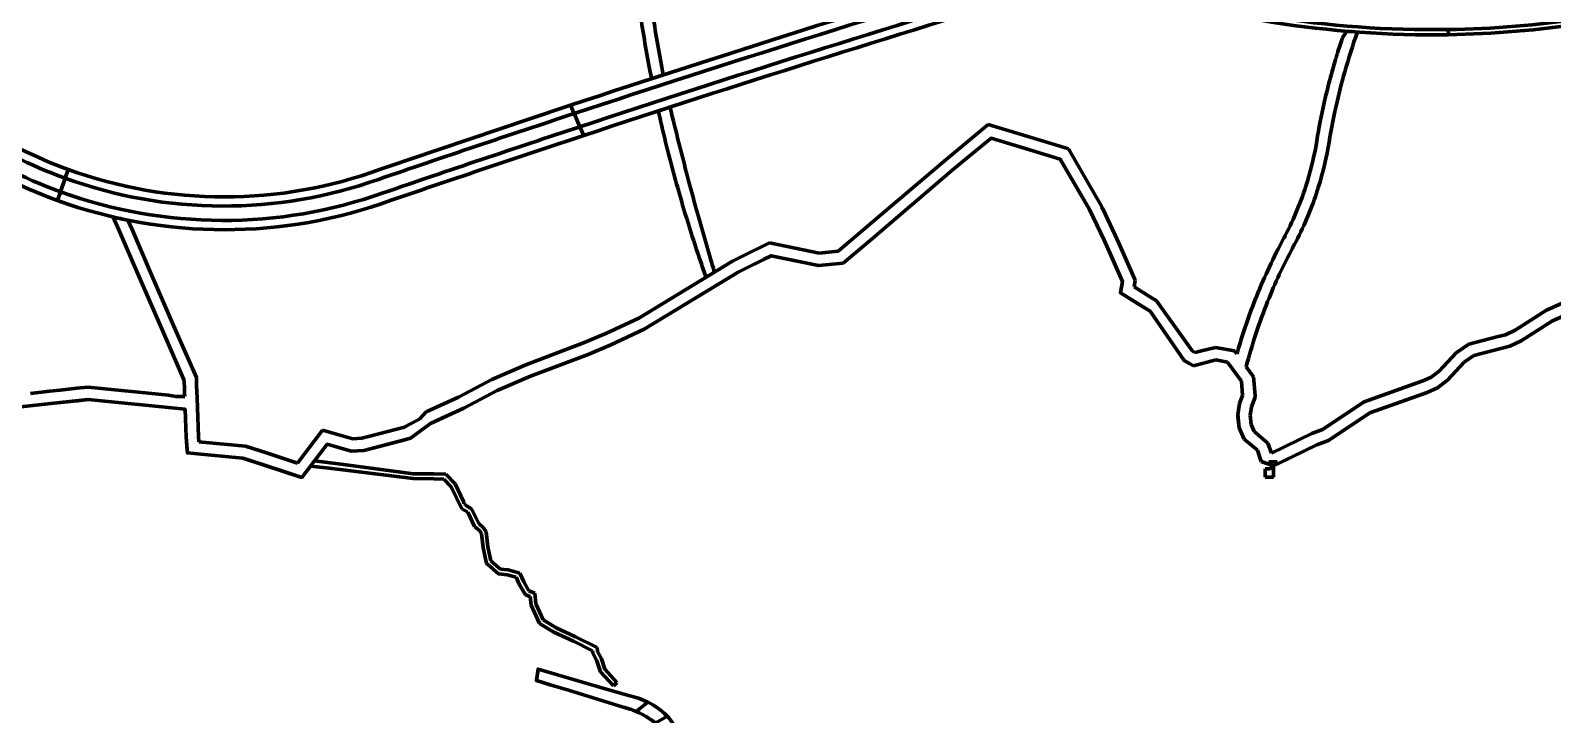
# Model space of a CAD drawing. Header units: inches. Extents: x 4096 to 6070, y 2882 to 5388.
# Drawn here: x 4502 to 4873.5, y 4891.7 to 5058.6 of the extents above; entities that cross this region are included whole.
import ezdxf

# ---------------------------------------------------------------- set-up
doc = ezdxf.new("R2010")
doc.units = ezdxf.units.IN
doc.header["$MEASUREMENT"] = 0
for name, color, linetype, lineweight in [('access road', 150, 'Continuous', 30), ('footpath line', 2, 'Continuous', 30), ('Hatch institutional', 131, 'Continuous', 15)]:
    doc.layers.add(name, color=color, linetype=linetype, lineweight=lineweight)

# ---------------------------------------------------------------- blocks, each defined once
blk = doc.blocks.new('road 5')
at = {"layer": 'footpath line', "lineweight": 90}
for p, q in [((4823.28, 5058.43), (4822.17, 5056.76)), ((4825.83, 5058.23), (4825.83, 5058.23)), ((4825.85, 5058.23), (4825.85, 5058.23)), ((4656.09, 5049.66), (4656.09, 5049.66)), ((4822.78, 5048.57), (4822.78, 5048.57)), ((4658.11, 5039.91), (4658.11, 5039.91)), ((4659.04, 5036.06), (4659.04, 5036.06)), ((4735.76, 5035.66), (4725.45, 5027.17)), ((4752.21, 5030.69), (4735.76, 5035.66)), ((4728.35, 5025.67), (4736.43, 5032.33)), ((4736.43, 5032.33), (4744.03, 5030.03)), ((4736.43, 5032.33), (4736.43, 5032.33)), ((4755.34, 5029.74), (4752.21, 5030.69)), ((4725.45, 5027.17), (4709.49, 5013.55)), ((4744.03, 5030.03), (4753.33, 5027.21)), ((4753.33, 5027.21), (4760.43, 5014.93)), ((4763.08, 5016.33), (4755.34, 5029.74)), ((4755.34, 5029.74), (4755.34, 5029.74)), ((4818.73, 5030.11), (4818.73, 5030.11)), ((4707.02, 5007.5), (4727.38, 5024.87)), ((4727.38, 5024.87), (4728.35, 5025.67)), ((4662.79, 5021.38), (4662.79, 5021.38)), ((4763.61, 5015.24), (4763.08, 5016.33)), ((4815.86, 5018.92), (4815.86, 5018.92)), ((4522.15, 5013.11), (4523.52, 5009.97)), ((4526.77, 5010.03), (4525.77, 5012.33)), ((4525.77, 5012.33), (4525.77, 5012.33)), ((4709.49, 5013.55), (4705.08, 5009.79)), ((4760.43, 5014.93), (4760.6, 5014.58)), ((4760.6, 5014.58), (4760.6, 5014.58)), ((4760.6, 5014.58), (4764.05, 5007.44)), ((4763.61, 5015.24), (4763.37, 5014.98)), ((4763.37, 5014.98), (4763.61, 5015.24)), ((4766.77, 5008.7), (4763.61, 5015.24)), ((4523.52, 5009.97), (4528.2, 4999.22)), ((4531.3, 4999.61), (4526.77, 5010.03)), ((4526.77, 5010.03), (4526.77, 5010.03)), ((4705.08, 5009.79), (4699.13, 5004.78)), ((4767.64, 5006.76), (4766.77, 5008.7)), ((4766.77, 5008.7), (4766.77, 5008.7)), ((4682.37, 5006.82), (4675.45, 5003.38)), ((4692.54, 5004.7), (4682.37, 5006.82)), ((4682.37, 5006.82), (4682.37, 5006.82)), ((4694.47, 5004.3), (4692.54, 5004.7)), ((4699.13, 5004.78), (4694.47, 5004.3)), ((4700.35, 5001.89), (4707.02, 5007.5)), ((4707.02, 5007.5), (4707.02, 5007.5)), ((4764.05, 5007.44), (4765.81, 5003.48)), ((4771.64, 4997.74), (4767.64, 5006.76)), ((4810, 5005.52), (4810, 5005.52)), ((4673.3, 5002.32), (4650.47, 4988.46)), ((4673.3, 5002.32), (4650.47, 4988.46)), ((4667.87, 5003.26), (4667.87, 5003.26)), ((4675.45, 5003.38), (4673.3, 5002.32)), ((4675.45, 5003.38), (4673.3, 5002.32)), ((4674.75, 4999.69), (4680.92, 5002.75)), ((4674.75, 4999.69), (4680.92, 5002.75)), ((4680.92, 5002.75), (4682.77, 5003.67)), ((4682.77, 5003.67), (4685.53, 5003.09)), ((4685.53, 5003.09), (4694.32, 5001.26)), ((4694.32, 5001.26), (4700.35, 5001.89)), ((4765.81, 5003.48), (4765.81, 5003.48)), ((4765.81, 5003.48), (4768.52, 4997.38)), ((4528.2, 4999.22), (4534.52, 4984.69)), ((4537.5, 4985.37), (4531.3, 4999.61)), ((4531.3, 4999.61), (4531.3, 4999.61)), ((4651.74, 4985.72), (4674.75, 4999.69)), ((4651.74, 4985.72), (4674.75, 4999.69)), ((4666.88, 4998.42), (4668.94, 4999.67)), ((4674.75, 4999.69), (4674.75, 4999.69)), ((4674.75, 4999.69), (4674.75, 4999.69)), ((4768.52, 4997.38), (4768.01, 4994.63)), ((4771.34, 4996.1), (4771.64, 4997.74)), ((4873.46, 4987.75), (4895.25, 4997.39)), ((4768.01, 4994.63), (4772.84, 4991.63)), ((4775.14, 4993.74), (4771.34, 4996.1)), ((4771.34, 4996.1), (4771.34, 4996.1)), ((4776.86, 4992.68), (4775.14, 4993.74)), ((4881.14, 4994.43), (4872.04, 4990.41)), ((4772.84, 4991.63), (4772.84, 4991.63)), ((4772.84, 4991.63), (4775.27, 4990.13)), ((4775.27, 4990.13), (4783.56, 4978.07)), ((4785.58, 4980.42), (4776.86, 4992.68)), ((4776.86, 4992.68), (4776.86, 4992.68)), ((4803.96, 4992.49), (4803.96, 4992.49)), ((4872.04, 4990.41), (4864.36, 4985.54)), ((4650.44, 4988.43), (4642.4, 4984.69)), ((4643.62, 4981.95), (4651.74, 4985.72)), ((4643.62, 4981.95), (4651.74, 4985.72)), ((4650.45, 4988.43), (4650.44, 4988.43)), ((4650.45, 4988.43), (4650.44, 4988.43)), ((4650.45, 4988.43), (4650.47, 4988.46)), ((4865.82, 4982.91), (4873.46, 4987.75)), ((4534.52, 4984.69), (4539.49, 4973.26)), ((4542.47, 4973.93), (4537.5, 4985.37)), ((4636.96, 4982.39), (4622.91, 4977.06)), ((4642.4, 4984.69), (4636.96, 4982.39)), ((4853.05, 4982.11), (4849.93, 4980)), ((4859.86, 4983.85), (4853.05, 4982.11)), ((4862.02, 4984.4), (4859.86, 4983.85)), ((4864.36, 4985.54), (4862.02, 4984.4)), ((4863.05, 4981.57), (4865.82, 4982.91)), ((4865.82, 4982.91), (4865.82, 4982.91)), ((4624.04, 4974.28), (4638.08, 4979.61)), ((4624.04, 4974.28), (4638.08, 4979.61)), ((4638.08, 4979.61), (4643.62, 4981.95)), ((4638.08, 4979.61), (4643.62, 4981.95)), ((4786.27, 4980.03), (4785.58, 4980.42)), ((4787.84, 4980.44), (4786.27, 4980.03)), ((4791.19, 4981.31), (4787.84, 4980.44)), ((4795.9, 4980.48), (4791.19, 4981.31)), ((4796.46, 4979.71), (4795.9, 4980.48)), ((4795.9, 4980.48), (4795.9, 4980.48)), ((4849.93, 4980), (4845.81, 4975.51)), ((4851.9, 4977.71), (4854.3, 4979.33)), ((4854.3, 4979.33), (4863.05, 4981.57)), ((4622.91, 4977.06), (4614.59, 4973.47)), ((4783.56, 4978.07), (4783.71, 4978.03)), ((4783.71, 4978.03), (4784.96, 4977.33)), ((4784.96, 4977.33), (4785.86, 4976.83)), ((4785.86, 4976.83), (4791.31, 4978.25)), ((4791.31, 4978.25), (4794.18, 4977.74)), ((4794.18, 4977.74), (4797.57, 4973.05)), ((4800.49, 4974.13), (4798.72, 4976.58)), ((4845.81, 4975.51), (4843.87, 4974.05)), ((4847.83, 4973.28), (4851.9, 4977.71)), ((4509.2, 4970.88), (4506.67, 4970.62)), ((4513.34, 4971.32), (4509.2, 4970.88)), ((4509.2, 4970.88), (4509.2, 4970.88)), ((4516.05, 4971.6), (4513.34, 4971.32)), ((4535.67, 4969.64), (4516.05, 4971.6)), ((4516.05, 4971.6), (4516.05, 4971.6)), ((4539.49, 4973.26), (4539.58, 4971.05)), ((4539.58, 4971.05), (4539.62, 4969.88)), ((4542.49, 4973.41), (4542.47, 4973.93)), ((4542.52, 4972.54), (4542.49, 4973.41)), ((4542.52, 4972.54), (4542.52, 4972.54)), ((4542.54, 4972), (4542.52, 4972.54)), ((4542.64, 4968.94), (4542.54, 4972)), ((4542.54, 4972), (4542.54, 4972)), ((4542.54, 4972), (4542.54, 4972)), ((4614.59, 4973.47), (4606.46, 4969.17)), ((4615.89, 4970.76), (4624.04, 4974.28)), ((4615.89, 4970.76), (4624.04, 4974.28)), ((4797.57, 4973.05), (4797.85, 4969.61)), ((4800.87, 4969.57), (4800.49, 4974.13)), ((4841.79, 4973.11), (4827.53, 4968.05)), ((4842.05, 4973.23), (4841.79, 4973.11)), ((4843.87, 4974.05), (4842.05, 4973.23)), ((4842.91, 4970.33), (4845.41, 4971.46)), ((4845.41, 4971.46), (4847.29, 4972.87)), ((4847.29, 4972.87), (4847.83, 4973.28)), ((4495.22, 4966.32), (4506.99, 4967.64)), ((4506.67, 4970.62), (4501.98, 4970.09)), ((4506.99, 4967.64), (4513.46, 4968.31)), ((4513.46, 4968.31), (4516.06, 4968.59)), ((4513.46, 4968.31), (4513.46, 4968.31)), ((4516.06, 4968.59), (4539.73, 4966.22)), ((4537.47, 4969.32), (4535.67, 4969.64)), ((4538.84, 4969.32), (4537.47, 4969.32)), ((4539.64, 4969.33), (4538.84, 4969.32)), ((4539.62, 4969.88), (4539.64, 4969.33)), ((4542.96, 4959.56), (4542.64, 4968.94)), ((4606.46, 4969.17), (4598.56, 4965.58)), ((4607.78, 4966.48), (4615.89, 4970.76)), ((4607.78, 4966.48), (4615.89, 4970.76)), ((4797.09, 4967.62), (4796.65, 4964.82)), ((4797.85, 4969.61), (4797.09, 4967.62)), ((4800, 4966.84), (4800.9, 4969.17)), ((4800.9, 4969.17), (4800.87, 4969.57)), ((4827.53, 4968.05), (4817.37, 4961.3)), ((4828.88, 4965.34), (4842.91, 4970.33)), ((4539.73, 4966.22), (4539.96, 4959.39)), ((4596.9, 4963.78), (4594.41, 4962.47)), ((4598.56, 4965.58), (4596.9, 4963.78)), ((4599.64, 4962.78), (4605.84, 4965.6)), ((4599.64, 4962.78), (4605.84, 4965.6)), ((4605.84, 4965.6), (4607.78, 4966.48)), ((4796.65, 4964.82), (4796.69, 4964.45)), ((4796.69, 4964.45), (4796.74, 4964.81)), ((4796.74, 4964.81), (4796.69, 4964.45)), ((4796.69, 4964.45), (4796.69, 4964.45)), ((4796.69, 4964.45), (4797, 4961.66)), ((4799.68, 4964.75), (4800, 4966.84)), ((4799.93, 4962.48), (4799.68, 4964.75)), ((4800, 4966.84), (4800, 4966.84)), ((4818.77, 4958.62), (4828.88, 4965.34)), ((4573.3, 4961.12), (4567.13, 4953.08)), ((4580.65, 4959.03), (4573.3, 4961.12)), ((4593.25, 4961.86), (4584.85, 4959.65)), ((4593.46, 4961.92), (4593.25, 4961.86)), ((4593.71, 4962.1), (4593.46, 4961.92)), ((4594.41, 4962.47), (4593.71, 4962.1)), ((4594.78, 4959.16), (4599.64, 4962.78)), ((4594.78, 4959.16), (4599.64, 4962.78)), ((4797, 4961.66), (4798.26, 4958.96)), ((4800.7, 4960.82), (4799.93, 4962.48)), ((4804.03, 4957.97), (4800.7, 4960.82)), ((4814.76, 4960.27), (4804.88, 4955.48)), ((4817.37, 4961.3), (4814.76, 4960.27)), ((4539.96, 4959.39), (4540.15, 4957.17)), ((4540.15, 4957.17), (4540.15, 4957.17)), ((4540.15, 4957.17), (4540.28, 4955.56)), ((4543.06, 4958.29), (4542.96, 4959.56)), ((4543.87, 4958.2), (4543.06, 4958.29)), ((4554.45, 4957.22), (4543.87, 4958.2)), ((4559.57, 4955.55), (4554.45, 4957.22)), ((4571.33, 4953.62), (4574.44, 4957.67)), ((4574.44, 4957.67), (4580.07, 4956.08)), ((4580.07, 4956.08), (4580.3, 4956.01)), ((4580.3, 4956.01), (4583.34, 4956.15)), ((4582.89, 4959.14), (4580.65, 4959.03)), ((4584.85, 4959.65), (4582.89, 4959.14)), ((4583.34, 4956.15), (4585.31, 4956.67)), ((4585.31, 4956.67), (4593.65, 4958.87)), ((4585.31, 4956.67), (4585.31, 4956.67)), ((4593.65, 4958.87), (4594.78, 4959.16)), ((4593.65, 4958.87), (4594.78, 4959.16)), ((4798.26, 4958.96), (4801.46, 4956.22)), ((4801.46, 4956.22), (4802.4, 4953.46)), ((4804.88, 4955.48), (4804.03, 4957.97)), ((4806.26, 4952.81), (4815.96, 4957.52)), ((4815.96, 4957.52), (4818.77, 4958.62)), ((4540.28, 4955.56), (4543.58, 4955.22)), ((4543.58, 4955.22), (4553.83, 4954.26)), ((4553.83, 4954.26), (4558.86, 4952.62)), ((4558.86, 4952.62), (4564.05, 4950.93)), ((4567.13, 4953.08), (4559.57, 4955.55)), ((4568.22, 4949.57), (4570.36, 4952.36)), ((4570.36, 4952.36), (4574.89, 4951.81)), ((4577.72, 4952.79), (4571.33, 4953.62)), ((4595.44, 4950.49), (4577.72, 4952.79)), ((4577.72, 4952.79), (4577.72, 4952.79)), ((4802.4, 4953.46), (4804.26, 4952.8)), ((4804.26, 4952.8), (4804.26, 4953.41)), ((4804.26, 4953.41), (4806.26, 4953.41)), ((4806.26, 4953.41), (4806.26, 4952.81)), ((4564.05, 4950.93), (4568.22, 4949.57)), ((4574.89, 4951.81), (4595.36, 4949.3)), ((4595.36, 4949.3), (4600.4, 4949.23)), ((4600.42, 4950.43), (4595.44, 4950.49)), ((4600.4, 4949.23), (4602.84, 4949.19)), ((4603.36, 4950.39), (4600.42, 4950.43)), ((4602.84, 4949.19), (4604.68, 4947.3)), ((4605.68, 4948), (4603.36, 4950.39)), ((4604.68, 4947.3), (4607.27, 4941.92)), ((4607.79, 4943.59), (4605.68, 4948)), ((4607.27, 4941.92), (4608.75, 4941.09)), ((4607.76, 4943.14), (4607.79, 4943.59)), ((4608.02, 4943.12), (4607.76, 4943.14)), ((4608.18, 4942.78), (4608.02, 4943.12)), ((4609.66, 4941.95), (4608.18, 4942.78)), ((4611.38, 4938.38), (4609.66, 4941.95)), ((4608.75, 4941.09), (4610.4, 4937.64)), ((4610.4, 4937.64), (4611.66, 4936.54)), ((4612.58, 4937.33), (4611.38, 4938.38)), ((4611.66, 4936.54), (4612.08, 4935.88)), ((4612.08, 4935.88), (4612.46, 4932.48)), ((4613.24, 4936.29), (4612.58, 4937.33)), ((4613.65, 4932.68), (4613.24, 4936.29)), ((4613.24, 4936.29), (4613.24, 4936.29)), ((4612.46, 4932.48), (4613.29, 4928.6)), ((4614.38, 4929.23), (4613.65, 4932.68)), ((4613.29, 4928.6), (4613.48, 4928.43)), ((4613.51, 4928.4), (4613.48, 4928.43)), ((4613.51, 4928.4), (4616.18, 4926.05)), ((4615.73, 4928.05), (4614.38, 4929.23)), ((4616.68, 4927.21), (4615.73, 4928.05)), ((4618.58, 4927.05), (4616.68, 4927.21)), ((4621.39, 4926.23), (4618.58, 4927.05)), ((4616.18, 4926.05), (4618.36, 4925.86)), ((4618.36, 4925.86), (4620.54, 4925.23)), ((4620.54, 4925.23), (4621.3, 4923.57)), ((4621.3, 4923.57), (4622.78, 4920.98)), ((4622.37, 4924.12), (4621.39, 4926.23)), ((4623.61, 4921.95), (4622.37, 4924.12)), ((4622.78, 4920.98), (4623.97, 4920.53)), ((4625.08, 4921.39), (4623.61, 4921.95)), ((4623.97, 4920.53), (4624.19, 4918.45)), ((4625.36, 4918.77), (4625.08, 4921.39)), ((4624.19, 4918.45), (4626.2, 4913.99)), ((4627.14, 4914.83), (4625.36, 4918.77)), ((4626.2, 4913.99), (4629.76, 4911.82)), ((4630.33, 4912.89), (4627.14, 4914.83)), ((4629.76, 4911.82), (4634.5, 4909.64)), ((4635.01, 4910.72), (4630.33, 4912.89)), ((4630.33, 4912.89), (4630.33, 4912.89)), ((4634.5, 4909.64), (4639.16, 4907.32)), ((4640.27, 4908.11), (4635.01, 4910.72)), ((4640.4, 4907.1), (4640.27, 4908.11)), ((4639.16, 4907.32), (4639.23, 4906.73)), ((4639.23, 4906.73), (4640.25, 4904.84)), ((4640.25, 4904.84), (4641.09, 4902.17)), ((4641.36, 4905.31), (4640.4, 4907.1)), ((4642.15, 4902.79), (4641.36, 4905.31)), ((4641.09, 4902.17), (4644.26, 4898.75)), ((4645.14, 4899.57), (4642.15, 4902.79)), ((4644.26, 4898.75), (4645.14, 4899.57))]:
    blk.add_line(p, q, dxfattribs=at)
for centre, radius, start, end in [((4993.64, 5114.18), 343.66, 188.3869, 190.8207), ((4993.64, 5114.18), 346.66, 188.6914, 191.0865), ((4973.57, 5005.83), 159.73, 161.4082, 162.8251), ((4973.57, 5005.83), 156.73, 160.4718, 164.1772), ((4844.03, 5305.9), 248.34, 265.2078, 265.7986), ((4844.03, 5305.9), 248.34, 265.7986, 265.8031), ((4973.57, 5005.83), 159.73, 162.8251, 163.344), ((4993.64, 5114.18), 343.66, 190.8207, 191.139), ((4973.57, 5005.83), 159.73, 163.344, 167.6979), ((4993.64, 5114.18), 346.66, 191.0865, 191.1986), ((5997.87, 912.98), 4346.96, 107.97411, 108.01394), ((4973.57, 5005.83), 156.73, 164.1772, 167.3567), ((6005.37, 889.7), 4363.41, 107.98474, 108.02436), ((4993.64, 5114.18), 346.66, 192.5292, 193.3471), ((5366.14, 5209.01), 727.95, 193.43253, 193.74419), ((4973.57, 5005.83), 159.73, 167.6979, 171.1024), ((4973.57, 5005.83), 156.73, 167.3567, 171.0899), ((4993.64, 5114.18), 346.66, 193.3471, 195.8849), ((5366.14, 5209.01), 727.95, 193.74419, 194.93642), ((4739.04, 5044.56), 77.99, 342.1135, 349.6409), ((4739.1, 5044.54), 80.93, 341.5444, 349.7298), ((4993.64, 5114.18), 346.66, 195.8849, 198.8983), ((5366.14, 5209.01), 727.95, 194.93642, 196.41773), ((4739.04, 5044.56), 77.99, 331.9389, 342.1135), ((4739.1, 5044.54), 80.93, 331.9181, 341.5442), ((4549.06, 5128.92), 118.89, 256.9197, 258.7001), ((4928.25, 4942.72), 136.89, 152.7994, 159.2683), ((4928.25, 4942.72), 133.89, 152.0292, 158.1797), ((4928.25, 4942.72), 136.89, 151.579, 152.7994), ((4928.25, 4942.72), 133.89, 151.5816, 152.0292), ((4993.64, 5114.18), 346.66, 198.8983, 199.5077), ((5366.14, 5209.01), 727.95, 196.41773, 196.71291), ((4928.25, 4942.72), 136.89, 159.2683, 164.3249), ((4928.25, 4942.72), 133.89, 158.1797, 165.3522)]:
    blk.add_arc(centre, radius, start, end, dxfattribs=at)

msp = doc.modelspace()

# ---------------------------------------------------------------- linework, layer by layer
at = {"layer": 'access road', "lineweight": 90}
for points in [[(4913.33, 5067.42, -0.183144), (4916.16, 5067.09, 3.078012), (4913.2, 5075.09, -0.242346), (4911.65, 5073.19, -0.067294), (4847.57, 5063.58), (4847.68, 5062.34, 0.067144), (4912, 5071.99, 0.251927), (4914.41, 5074.78, -3.089147), (4916.8, 5068.17, 0.18937), (4912.98, 5068.62, -0.066895), (4847.98, 5058.84), (4848.08, 5057.59, 0.066717), (4913.33, 5067.42, -0.183144)], [(4747.99, 5074.02), (4747.43, 5076.2, 0.006854), (4633.78, 5040.36), (4634.67, 5038.34, -0.006696), (4747.99, 5074.02)], [(4748.87, 5070.63), (4747.99, 5074.02, 0.006696), (4634.67, 5038.34), (4636.09, 5035.13, -0.006669), (4748.87, 5070.63)], [(4761.89, 5072.9, 0.143273), (4757.41, 5073.19, 0.000503), (4748.87, 5070.63), (4749.43, 5068.45, -0.000593), (4759.34, 5071.42, -0.118597), (4762.89, 5071.19, 0.087512), (4848.08, 5057.59), (4847.98, 5058.84, -0.089076), (4761.89, 5072.9, 0.143273)], [(4749.43, 5068.45), (4748.87, 5070.63, 0.006669), (4636.09, 5035.13), (4637.03, 5033.01, -0.006753), (4749.43, 5068.45)], [(4636.09, 5035.13), (4634.67, 5038.34, 0.002839), (4586.91, 5022.3, -0.174104), (4510.44, 5022.58), (4509.31, 5019.26, 0.173909), (4588.08, 5019, -0.002856), (4636.09, 5035.13)], [(4634.67, 5038.34), (4633.78, 5040.36, 0.002812), (4587.44, 5024.76, -0.176538), (4511.17, 5024.72), (4510.44, 5022.58, 0.174104), (4586.91, 5022.3, -0.002839), (4634.67, 5038.34)], [(4486.5, 5034.65), (4483.26, 5032.6, 0.062957), (4509.31, 5019.26), (4510.44, 5022.58, -0.05945), (4486.5, 5034.65)], [(4488.59, 5035.97), (4486.5, 5034.65, 0.05945), (4510.44, 5022.58), (4511.16, 5024.71, -0.057063), (4488.59, 5035.97)], [(4637.03, 5033.01), (4636.09, 5035.13, 0.002856), (4588.08, 5019, -0.173909), (4509.31, 5019.26), (4508.59, 5017.14, 0.175851), (4590.04, 5017.19, -0.002841), (4637.03, 5033.01)], [(4483.26, 5032.6), (4481.2, 5031.3, 0.065105), (4508.58, 5017.13), (4509.31, 5019.26, -0.062957), (4483.26, 5032.6)], [(4647.95, 4896.35), (4641.44, 4898.26), (4625.87, 4902.82), (4625.49, 4900.02), (4628.81, 4898.97), (4633.32, 4897.72), (4646.67, 4893.55, -0.040336), (4649.8, 4892.49), (4652.69, 4894.76, 0.069412), (4647.95, 4896.35)], [(4652.69, 4894.76), (4649.8, 4892.49, -0.066816), (4654.48, 4889.68), (4657.43, 4891.31, 0.005793), (4657.23, 4891.54, 0.077357), (4652.69, 4894.76)], [(4657.23, 4891.54, 0.077357), (4652.69, 4894.76), (4649.8, 4892.49, -0.084458), (4655.58, 4888.74, -0.097939), (4657.86, 4884.57), (4657.86, 4884.57, -0.034315), (4658.08, 4882.25), (4661.11, 4883.21, 0.003512), (4661.09, 4883.68, 0.107503), (4659.15, 4888.89, 0.061944), (4657.23, 4891.54, 0.077357)]]:
    msp.add_lwpolyline(points, format="xyb", close=True, dxfattribs=at)
at = {"layer": 'Hatch institutional', "lineweight": 90}
for p, q in [((4736.43, 5032.33), (4727.38, 5024.87)), ((4753.33, 5027.21), (4736.43, 5032.33)), ((4760.43, 5014.93), (4753.33, 5027.21)), ((4727.38, 5024.87), (4707.02, 5007.5)), ((4764.05, 5007.44), (4760.43, 5014.93)), ((4707.02, 5007.5), (4700.35, 5001.89)), ((4768.52, 4997.38), (4764.05, 5007.44)), ((4682.77, 5003.67), (4674.75, 4999.69)), ((4694.32, 5001.26), (4682.77, 5003.67)), ((4700.35, 5001.89), (4694.32, 5001.26)), ((4674.75, 4999.69), (4651.74, 4985.72)), ((4768.01, 4994.63), (4768.52, 4997.38)), ((4895.25, 4997.39), (4873.46, 4987.75)), ((4895.25, 4997.39), (4873.46, 4987.75)), ((4775.27, 4990.13), (4768.01, 4994.63)), ((4783.56, 4978.07), (4775.27, 4990.13)), ((4651.74, 4985.72), (4643.62, 4981.95)), ((4873.46, 4987.75), (4865.82, 4982.91)), ((4873.46, 4987.75), (4865.82, 4982.91)), ((4865.82, 4982.91), (4863.05, 4981.57)), ((4865.82, 4982.91), (4863.05, 4981.57)), ((4638.08, 4979.61), (4624.04, 4974.28)), ((4643.62, 4981.95), (4638.08, 4979.61)), ((4854.3, 4979.33), (4851.9, 4977.71)), ((4854.3, 4979.33), (4851.9, 4977.71)), ((4863.05, 4981.57), (4854.3, 4979.33)), ((4863.05, 4981.57), (4854.3, 4979.33)), ((4783.71, 4978.03), (4783.56, 4978.07)), ((4785.86, 4976.83), (4783.71, 4978.03)), ((4791.31, 4978.25), (4785.86, 4976.83)), ((4791.31, 4978.25), (4785.86, 4976.83)), ((4794.18, 4977.74), (4791.31, 4978.25)), ((4794.18, 4977.74), (4791.31, 4978.25)), ((4797.57, 4973.05), (4794.18, 4977.74)), ((4797.57, 4973.05), (4794.18, 4977.74)), ((4851.9, 4977.71), (4847.83, 4973.28)), ((4851.9, 4977.71), (4847.83, 4973.28)), ((4624.04, 4974.28), (4615.89, 4970.76)), ((4797.85, 4969.61), (4797.57, 4973.05)), ((4797.85, 4969.61), (4797.57, 4973.05)), ((4845.41, 4971.46), (4842.91, 4970.33)), ((4845.41, 4971.46), (4842.91, 4970.33)), ((4847.83, 4973.28), (4845.41, 4971.46)), ((4847.83, 4973.28), (4845.41, 4971.46)), ((4506.99, 4967.64), (4495.22, 4966.32)), ((4516.06, 4968.59), (4506.99, 4967.64)), ((4539.73, 4966.22), (4516.06, 4968.59)), ((4615.89, 4970.76), (4607.78, 4966.48)), ((4796.65, 4964.82), (4797.09, 4967.62)), ((4796.65, 4964.82), (4797.09, 4967.62)), ((4797.09, 4967.62), (4797.85, 4969.61)), ((4797.09, 4967.62), (4797.85, 4969.61)), ((4842.91, 4970.33), (4828.88, 4965.34)), ((4842.91, 4970.33), (4828.88, 4965.34)), ((4539.96, 4959.39), (4539.73, 4966.22)), ((4602.42, 4964.04), (4599.64, 4962.78)), ((4607.78, 4966.48), (4602.42, 4964.04)), ((4797, 4961.66), (4796.65, 4964.82)), ((4797, 4961.66), (4796.65, 4964.82)), ((4828.88, 4965.34), (4818.77, 4958.62)), ((4828.88, 4965.34), (4818.77, 4958.62)), ((4599.64, 4962.78), (4594.78, 4959.16)), ((4798.26, 4958.96), (4797, 4961.66)), ((4798.26, 4958.96), (4797, 4961.66)), ((4540.28, 4955.56), (4539.96, 4959.39)), ((4574.44, 4957.67), (4568.22, 4949.57)), ((4580.3, 4956.01), (4574.44, 4957.67)), ((4583.34, 4956.15), (4580.3, 4956.01)), ((4594.78, 4959.16), (4583.34, 4956.15)), ((4801.46, 4956.22), (4798.26, 4958.96)), ((4801.46, 4956.22), (4798.26, 4958.96)), ((4802.4, 4953.46), (4801.46, 4956.22)), ((4802.4, 4953.46), (4801.46, 4956.22)), ((4815.96, 4957.52), (4805.41, 4952.4)), ((4815.96, 4957.52), (4805.41, 4952.4)), ((4818.77, 4958.62), (4815.96, 4957.52)), ((4818.77, 4958.62), (4815.96, 4957.52)), ((4543.58, 4955.22), (4540.28, 4955.56)), ((4553.83, 4954.26), (4543.58, 4955.22)), ((4568.22, 4949.57), (4553.83, 4954.26)), ((4805.41, 4952.4), (4802.4, 4953.46)), ((4805.41, 4952.4), (4802.4, 4953.46)), ((4804.6, 4951.68), (4805.41, 4952.4)), ((4805.41, 4952.4), (4805.36, 4952.36)), ((4805.36, 4952.36), (4805.36, 4949.68)), ((4803.36, 4950.58), (4803.36, 4951.68)), ((4803.36, 4951.68), (4804.6, 4951.68)), ((4803.36, 4949.68), (4803.36, 4950.58)), ((4805.36, 4949.68), (4803.36, 4949.68))]:
    msp.add_line(p, q, dxfattribs=at)
for points in [[(4785.86, 4976.83), (4783.71, 4978.03), (4783.56, 4978.07), (4775.27, 4990.13), (4768.01, 4994.63), (4768.52, 4997.38), (4764.05, 5007.44), (4760.43, 5014.93), (4753.33, 5027.21), (4736.43, 5032.33), (4727.38, 5024.87), (4707.02, 5007.5), (4700.35, 5001.89)], [(4700.35, 5001.89), (4694.32, 5001.26), (4682.77, 5003.67), (4674.75, 4999.69), (4651.74, 4985.72), (4643.62, 4981.95), (4638.08, 4979.61), (4624.04, 4974.28), (4615.89, 4970.76)], [(4543.58, 4955.22), (4540.28, 4955.56), (4539.96, 4959.39), (4539.73, 4966.22), (4516.06, 4968.59), (4506.99, 4967.64), (4495.22, 4966.32), (4486.28, 4965.23), (4480.73, 4965.01), (4468.83, 4965.39), (4466.22, 4966.51), (4463.9, 4968.46), (4461.53, 4971.01), (4448.5, 4983.99), (4443.9, 4987.77), (4437.48, 4994.56)], [(4615.89, 4970.76), (4607.78, 4966.48), (4602.42, 4964.04), (4599.64, 4962.78), (4594.78, 4959.16), (4583.34, 4956.15), (4580.3, 4956.01), (4574.44, 4957.67), (4568.22, 4949.57), (4553.83, 4954.26), (4543.58, 4955.22)]]:
    msp.add_lwpolyline(points, dxfattribs=at)

# ---------------------------------------------------------------- block references
at = {"layer": 'footpath line', "color": 0, "lineweight": 90}
msp.add_blockref('road 5', (0, 0), dxfattribs=at)

doc.saveas('drawing.dxf')
